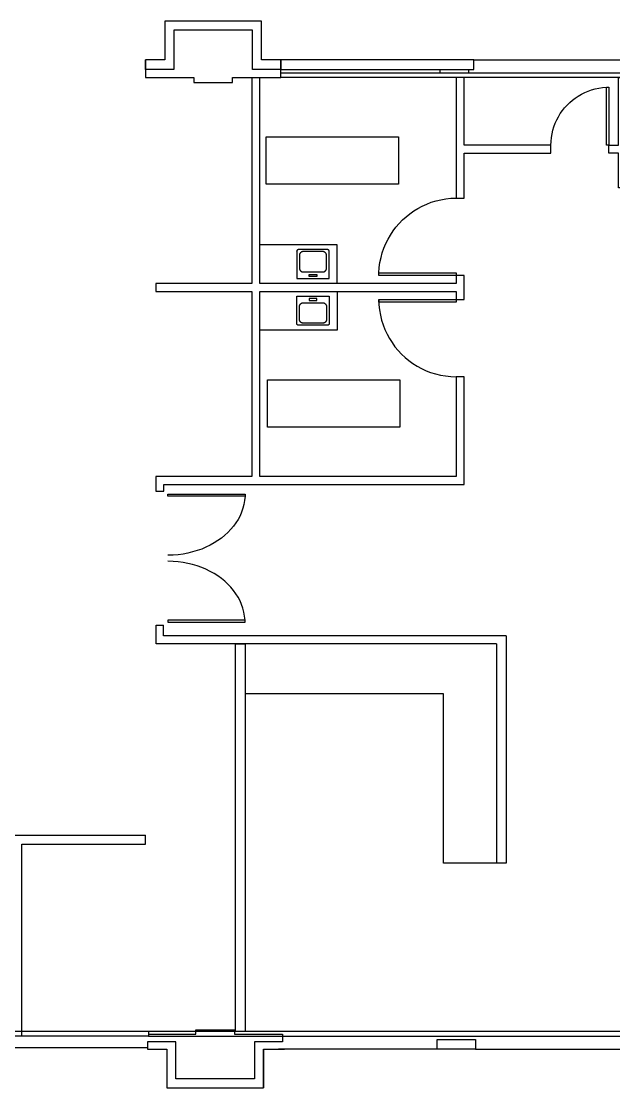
# Model space of a CAD drawing. Header units: metres. Extents: x 0 to 31.2, y 0 to 17.3.
# Drawn here: x 10.58 to 20.15, y -0.03 to 17.2 of the extents above; entities that cross this region are included whole.
import ezdxf

# ---------------------------------------------------------------- set-up
doc = ezdxf.new("R2010")
doc.units = ezdxf.units.M
doc.header["$MEASUREMENT"] = 0
for name, color, linetype in [('Bed Layer', 160, 'CONTINUOUS'), ('Door Layer', 7, 'CONTINUOUS'), ('Wall Layer', 72, 'CONTINUOUS')]:
    doc.layers.add(name, color=color, linetype=linetype)
doc.layers.add('Equipment Layer', color=7, linetype='CONTINUOUS', true_color=0xc20f8a)

msp = doc.modelspace()

# ---------------------------------------------------------------- linework, layer by layer
at = {"layer": 'Bed Layer'}
for points in [[(14.538, 15.336), (16.674, 15.336), (16.674, 14.572), (14.538, 14.572), (14.538, 15.336)], [(14.558, 11.409), (16.695, 11.409), (16.695, 10.645), (14.558, 10.645), (14.558, 11.409)]]:
    msp.add_lwpolyline(points, dxfattribs=at)
at = {"layer": 'Door Layer'}
for points in [[(19.138, 15.2), (19.14, 15.262), (19.146, 15.324), (19.156, 15.384), (19.17, 15.442), (19.187, 15.499), (19.208, 15.555), (19.232, 15.609), (19.259, 15.661), (19.29, 15.711), (19.323, 15.759), (19.36, 15.805), (19.399, 15.848), (19.441, 15.889), (19.485, 15.927), (19.531, 15.963), (19.58, 15.995), (19.631, 16.025), (19.684, 16.051), (19.738, 16.074), (19.795, 16.094), (19.853, 16.11), (19.912, 16.123), (19.973, 16.131), (20.035, 16.136), (20.035, 16.136), (20.074, 16.136), (20.074, 15.2), (20.035, 15.2), (20.035, 16.136)], [(16.358, 13.139), (16.359, 13.139), (16.365, 13.222), (16.376, 13.304), (16.393, 13.383), (16.414, 13.461), (16.44, 13.537), (16.471, 13.61), (16.506, 13.681), (16.545, 13.749), (16.588, 13.814), (16.635, 13.877), (16.686, 13.936), (16.741, 13.992), (16.798, 14.045), (16.859, 14.093), (16.923, 14.139), (16.99, 14.18), (17.059, 14.217), (17.131, 14.249), (17.205, 14.278), (17.282, 14.301), (17.36, 14.32), (17.44, 14.334), (17.522, 14.342), (17.605, 14.345)], [(16.358, 13.097), (16.358, 13.139), (17.605, 13.139), (17.605, 13.097), (16.358, 13.097)], [(16.358, 12.707), (16.36, 12.621), (16.369, 12.537), (16.383, 12.455), (16.402, 12.375), (16.426, 12.297), (16.456, 12.221), (16.49, 12.148), (16.528, 12.077), (16.571, 12.009), (16.618, 11.944), (16.668, 11.882), (16.723, 11.824), (16.781, 11.769), (16.843, 11.719), (16.908, 11.672), (16.975, 11.629), (17.046, 11.59), (17.12, 11.556), (17.195, 11.527), (17.273, 11.503), (17.353, 11.484), (17.436, 11.47), (17.52, 11.461), (17.605, 11.458)], [(16.358, 12.664), (16.358, 12.707), (17.605, 12.707), (17.605, 12.664), (16.358, 12.664)], [(12.95, 9.558), (14.198, 9.558), (14.198, 9.525), (12.95, 9.525), (12.95, 9.558)], [(14.196, 9.525), (14.19, 9.459), (14.179, 9.395), (14.163, 9.332), (14.141, 9.27), (14.115, 9.211), (14.085, 9.153), (14.05, 9.097), (14.01, 9.043), (13.967, 8.992), (13.92, 8.942), (13.869, 8.895), (13.815, 8.851), (13.757, 8.81), (13.696, 8.771), (13.632, 8.735), (13.565, 8.703), (13.496, 8.673), (13.424, 8.648), (13.35, 8.626), (13.273, 8.607), (13.195, 8.592), (13.115, 8.581), (13.033, 8.575), (12.95, 8.572)], [(14.196, 7.523), (14.19, 7.588), (14.179, 7.652), (14.163, 7.716), (14.141, 7.777), (14.115, 7.837), (14.085, 7.894), (14.05, 7.951), (14.01, 8.004), (13.967, 8.056), (13.92, 8.105), (13.869, 8.152), (13.815, 8.196), (13.757, 8.238), (13.696, 8.277), (13.632, 8.312), (13.565, 8.345), (13.496, 8.374), (13.424, 8.399), (13.35, 8.422), (13.273, 8.44), (13.195, 8.455), (13.115, 8.466), (13.033, 8.473), (12.95, 8.475)], [(12.95, 7.489), (14.198, 7.489), (14.198, 7.523), (12.95, 7.523), (12.95, 7.489)]]:
    msp.add_lwpolyline(points, dxfattribs=at)
at = {"layer": 'Equipment Layer'}
for points in [[(15.034, 13.045), (15.554, 13.045), (15.554, 13.49), (15.554, 13.491), (15.554, 13.493), (15.554, 13.494), (15.553, 13.496), (15.553, 13.498), (15.552, 13.499), (15.551, 13.5), (15.55, 13.502), (15.549, 13.503), (15.549, 13.504), (15.548, 13.505), (15.546, 13.506), (15.545, 13.507), (15.544, 13.508), (15.542, 13.509), (15.541, 13.51), (15.54, 13.511), (15.538, 13.511), (15.536, 13.512), (15.535, 13.512), (15.533, 13.513), (15.531, 13.513), (15.53, 13.513), (15.528, 13.513), (15.06, 13.513), (15.058, 13.513), (15.057, 13.513), (15.055, 13.513), (15.053, 13.512), (15.052, 13.512), (15.05, 13.511), (15.048, 13.511), (15.047, 13.51), (15.046, 13.509), (15.044, 13.508), (15.043, 13.507), (15.042, 13.506), (15.041, 13.505), (15.04, 13.504), (15.039, 13.503), (15.038, 13.502), (15.037, 13.5), (15.036, 13.499), (15.036, 13.498), (15.035, 13.496), (15.035, 13.494), (15.035, 13.493), (15.034, 13.491), (15.034, 13.49), (15.034, 13.045)], [(15.034, 13.491), (15.034, 13.49), (15.034, 13.491)], [(15.076, 13.425), (15.076, 13.207), (15.076, 13.203), (15.077, 13.2), (15.078, 13.196), (15.078, 13.192), (15.08, 13.189), (15.081, 13.185), (15.083, 13.182), (15.085, 13.179), (15.087, 13.176), (15.089, 13.173), (15.092, 13.17), (15.095, 13.168), (15.097, 13.165), (15.101, 13.163), (15.104, 13.161), (15.107, 13.159), (15.111, 13.157), (15.114, 13.155), (15.118, 13.154), (15.122, 13.153), (15.126, 13.152), (15.13, 13.152), (15.135, 13.151), (15.139, 13.151), (15.449, 13.151), (15.453, 13.151), (15.457, 13.152), (15.462, 13.152), (15.465, 13.153), (15.47, 13.154), (15.473, 13.155), (15.477, 13.157), (15.481, 13.159), (15.484, 13.161), (15.487, 13.163), (15.49, 13.165), (15.493, 13.168), (15.496, 13.17), (15.498, 13.173), (15.501, 13.176), (15.503, 13.179), (15.505, 13.182), (15.506, 13.185), (15.508, 13.189), (15.509, 13.192), (15.51, 13.196), (15.511, 13.2), (15.511, 13.203), (15.511, 13.207), (15.511, 13.425), (15.511, 13.428), (15.511, 13.432), (15.51, 13.436), (15.509, 13.439), (15.508, 13.443), (15.506, 13.446), (15.505, 13.45), (15.503, 13.453), (15.501, 13.456), (15.498, 13.459), (15.496, 13.462), (15.493, 13.464), (15.49, 13.467), (15.487, 13.469), (15.484, 13.471), (15.481, 13.473), (15.477, 13.475), (15.473, 13.476), (15.47, 13.478), (15.465, 13.479), (15.462, 13.48), (15.457, 13.48), (15.453, 13.481), (15.449, 13.481), (15.139, 13.481), (15.135, 13.481), (15.13, 13.48), (15.126, 13.48), (15.122, 13.479), (15.118, 13.478), (15.114, 13.476), (15.111, 13.475), (15.107, 13.473), (15.104, 13.471), (15.101, 13.469), (15.097, 13.467), (15.095, 13.464), (15.092, 13.462), (15.089, 13.459), (15.087, 13.456), (15.085, 13.453), (15.083, 13.45), (15.081, 13.446), (15.08, 13.443), (15.078, 13.439), (15.078, 13.436), (15.077, 13.432), (15.076, 13.428), (15.076, 13.425)], [(15.23, 13.113), (15.357, 13.113), (15.357, 13.08), (15.23, 13.08), (15.23, 13.113)], [(15.034, 12.759), (15.554, 12.759), (15.554, 12.314), (15.554, 12.312), (15.554, 12.311), (15.554, 12.309), (15.553, 12.308), (15.553, 12.306), (15.552, 12.305), (15.551, 12.303), (15.55, 12.302), (15.549, 12.301), (15.549, 12.3), (15.548, 12.299), (15.546, 12.297), (15.545, 12.296), (15.544, 12.296), (15.542, 12.295), (15.541, 12.294), (15.54, 12.293), (15.538, 12.293), (15.536, 12.292), (15.535, 12.291), (15.533, 12.291), (15.531, 12.291), (15.53, 12.291), (15.528, 12.291), (15.06, 12.291), (15.058, 12.291), (15.057, 12.291), (15.055, 12.291), (15.053, 12.291), (15.052, 12.292), (15.05, 12.293), (15.048, 12.293), (15.047, 12.294), (15.046, 12.295), (15.044, 12.296), (15.043, 12.296), (15.042, 12.297), (15.041, 12.299), (15.04, 12.3), (15.039, 12.301), (15.038, 12.302), (15.037, 12.303), (15.036, 12.305), (15.036, 12.306), (15.035, 12.308), (15.035, 12.309), (15.035, 12.311), (15.034, 12.312), (15.034, 12.314), (15.034, 12.759)], [(15.076, 12.379), (15.076, 12.597), (15.076, 12.601), (15.077, 12.604), (15.078, 12.608), (15.078, 12.611), (15.08, 12.615), (15.081, 12.619), (15.083, 12.622), (15.085, 12.625), (15.087, 12.628), (15.089, 12.631), (15.092, 12.634), (15.095, 12.636), (15.097, 12.639), (15.101, 12.641), (15.104, 12.644), (15.107, 12.645), (15.111, 12.647), (15.114, 12.648), (15.118, 12.65), (15.122, 12.651), (15.126, 12.652), (15.13, 12.653), (15.135, 12.653), (15.139, 12.653), (15.449, 12.653), (15.453, 12.653), (15.457, 12.653), (15.462, 12.652), (15.465, 12.651), (15.47, 12.65), (15.473, 12.648), (15.477, 12.647), (15.481, 12.645), (15.484, 12.644), (15.487, 12.641), (15.49, 12.639), (15.493, 12.636), (15.496, 12.634), (15.498, 12.631), (15.501, 12.628), (15.503, 12.625), (15.505, 12.622), (15.506, 12.619), (15.508, 12.615), (15.509, 12.611), (15.51, 12.608), (15.511, 12.604), (15.511, 12.601), (15.511, 12.597), (15.511, 12.379), (15.511, 12.375), (15.511, 12.372), (15.51, 12.368), (15.509, 12.365), (15.508, 12.361), (15.506, 12.357), (15.505, 12.354), (15.503, 12.351), (15.501, 12.348), (15.498, 12.345), (15.496, 12.342), (15.493, 12.34), (15.49, 12.337), (15.487, 12.335), (15.484, 12.333), (15.481, 12.331), (15.477, 12.33), (15.473, 12.328), (15.47, 12.327), (15.465, 12.326), (15.462, 12.325), (15.457, 12.324), (15.453, 12.324), (15.449, 12.324), (15.139, 12.324), (15.135, 12.324), (15.13, 12.324), (15.126, 12.325), (15.122, 12.326), (15.118, 12.327), (15.114, 12.328), (15.111, 12.33), (15.107, 12.331), (15.104, 12.333), (15.101, 12.335), (15.097, 12.337), (15.095, 12.34), (15.092, 12.342), (15.089, 12.345), (15.087, 12.348), (15.085, 12.351), (15.083, 12.354), (15.081, 12.357), (15.08, 12.361), (15.078, 12.365), (15.078, 12.368), (15.077, 12.372), (15.076, 12.375), (15.076, 12.379)], [(15.23, 12.691), (15.357, 12.691), (15.357, 12.724), (15.23, 12.724), (15.23, 12.691)], [(15.034, 12.312), (15.034, 12.314), (15.034, 12.312)]]:
    msp.add_lwpolyline(points, dxfattribs=at)
at = {"layer": 'Wall Layer'}
for points in [[(12.59, 16.579), (12.59, 16.293), (12.901, 16.293), (13.369, 16.293), (13.369, 16.214), (13.993, 16.214), (13.993, 16.293), (14.461, 16.293), (14.773, 16.293), (14.773, 16.423), (14.773, 16.579), (14.461, 16.579), (14.461, 17.203), (12.901, 17.203), (12.901, 16.579), (12.59, 16.579)], [(14.461, 16.579), (14.461, 17.203)], [(17.891, 16.579), (20.38, 16.579), (20.692, 16.579), (20.692, 17.203), (22.251, 17.203), (22.251, 16.579), (22.563, 16.579), (22.595, 16.579)], [(14.773, 16.423), (14.461, 16.423), (14.318, 16.423), (14.318, 17.06), (13.044, 17.06), (13.044, 16.423), (12.901, 16.423), (12.59, 16.423), (12.59, 16.579)], [(14.773, 16.579), (14.773, 16.423), (17.891, 16.423), (17.891, 16.579), (14.773, 16.579)], [(17.345, 16.423), (17.345, 16.371), (17.813, 16.371), (17.813, 16.423)], [(14.305, 16.296), (14.305, 12.967), (12.756, 12.967), (12.756, 12.837), (14.305, 12.837), (14.305, 9.846), (12.756, 9.846), (12.756, 9.611), (12.886, 9.611), (12.886, 9.716), (17.735, 9.716), (17.735, 11.458), (17.605, 11.458), (17.605, 9.846), (14.435, 9.846), (14.435, 12.837), (17.605, 12.837), (17.605, 12.707), (17.735, 12.707), (17.735, 13.097), (17.605, 13.097), (17.605, 12.967), (14.435, 12.967), (14.435, 16.296)], [(14.773, 16.371), (20.466, 16.371), (20.466, 16.293), (14.773, 16.293), (14.773, 16.371)], [(17.605, 16.296), (17.605, 14.345), (17.735, 14.345), (17.735, 15.073), (19.138, 15.073), (19.138, 15.2), (17.735, 15.2), (17.735, 16.296)], [(20.074, 15.073), (20.074, 15.2), (20.23, 15.2), (20.23, 16.296), (20.36, 16.296), (20.36, 14.513), (20.23, 14.513), (20.23, 15.073), (20.074, 15.073)], [(15.682, 12.967), (15.682, 13.591), (14.435, 13.591)], [(15.682, 12.837), (15.682, 12.212), (14.435, 12.212)], [(12.758, 7.142), (12.758, 7.443)], [(12.758, 7.443), (12.881, 7.443)], [(12.881, 7.268), (12.881, 7.443)], [(18.414, 7.268), (12.881, 7.268)], [(18.414, 7.268), (18.414, 3.594)], [(18.257, 7.142), (12.758, 7.142)], [(14.042, 7.142), (14.198, 7.142), (14.198, 0.877), (14.042, 0.877), (14.042, 7.142)], [(18.257, 7.142), (18.257, 3.594)], [(18.414, 3.594), (17.404, 3.594), (17.404, 6.333), (14.198, 6.333)], [(10.439, 4.05), (12.59, 4.05)], [(10.59, 0.799), (10.59, 3.9), (12.59, 3.9), (12.59, 4.05)], [(12.639, 0.877), (6.951, 0.877)], [(12.639, 0.831), (12.933, 0.831), (13.401, 0.831), (13.401, 0.904), (14.024, 0.904), (14.024, 0.831), (14.492, 0.831), (14.804, 0.831), (14.804, 0.708), (14.492, 0.708), (14.349, 0.708), (14.349, 0.11), (13.076, 0.11), (13.076, 0.708), (12.933, 0.708), (12.621, 0.708), (12.621, 0.591)], [(12.639, 0.799), (20.497, 0.799), (20.497, 0.877), (12.639, 0.877), (12.639, 0.799)], [(12.639, 0.799), (6.951, 0.799)], [(17.299, 0.591), (17.299, 0.747), (17.922, 0.747), (17.922, 0.591), (17.299, 0.591)], [(12.621, 0.612), (6.945, 0.612)], [(12.621, 0.591), (12.621, 0.591), (12.933, 0.591), (12.933, -0.034), (14.492, -0.034), (14.492, 0.591), (14.804, 0.591), (14.836, 0.591)], [(14.492, 0.591), (14.492, -0.034)], [(17.434, 0.591), (14.739, 0.591)], [(17.922, 0.591), (20.411, 0.591), (20.723, 0.591), (20.723, -0.034), (22.282, -0.034), (22.282, 0.591), (22.594, 0.591), (22.626, 0.591)]]:
    msp.add_lwpolyline(points, dxfattribs=at)

doc.saveas('drawing.dxf')
